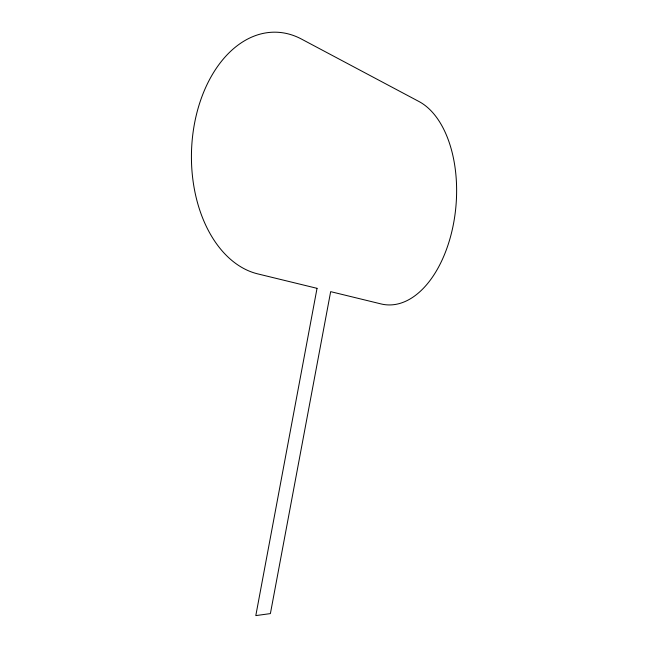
<?xml version="1.0" encoding="UTF-8"?>
<svg xmlns="http://www.w3.org/2000/svg" width="648" height="648" viewBox="0 0 648 648"><rect width="100%" height="100%" fill="white"/><g stroke="black" fill="none" stroke-linecap="round" stroke-linejoin="round"><path stroke-width="0.97" d="M317.034 288.328L255.806 615.6L270.394 613.599L330.658 291.649L381.008 303.92A104.19 60.604 -84.9 0 0 453.592 223.293A104.19 60.604 -84.9 0 0 418.989 101.525L301.49 39.074A121.662 81.186 -88.3 0 0 194.457 123.784A121.662 81.186 -88.3 0 0 257.685 273.869L317.034 288.328"/></g></svg>
